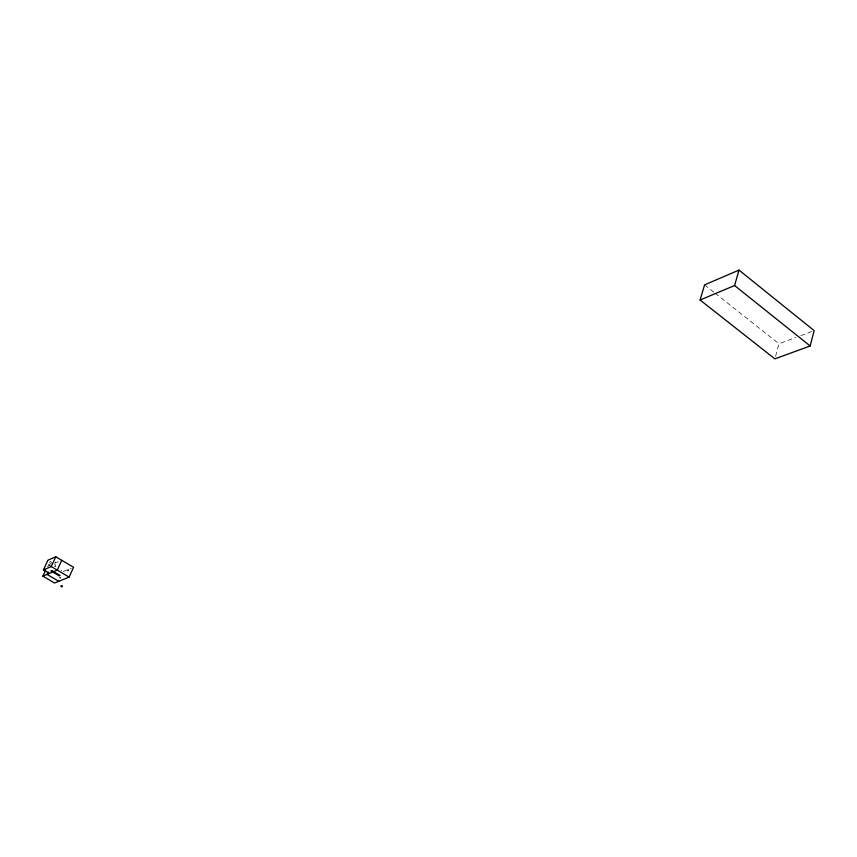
<?xml version="1.0" encoding="UTF-8"?>
<svg xmlns="http://www.w3.org/2000/svg" width="857" height="857" viewBox="0 0 857 857"><rect width="100%" height="100%" fill="white"/><g stroke="black" fill="none" stroke-linecap="round" stroke-linejoin="round"><path stroke-width="0.64" stroke-dasharray="4.29 3.21" d="M61.511 570.912L61.061 570.109M48.988 565.62C47.156 563.649 51.688 564.077 49.588 565.609M775.574 356.351L778.959 343.775L795.949 337.422M47.317 566.498L50.467 565.149M54.666 563.135L58.383 561.764M63.236 571.598L71.27 568.255M800.802 335.612L811.718 331.52M54.655 566.198L55.737 566.691M54.666 564.538L55.673 565.106L54.934 566.145M55.03 563.22L55.705 562.031M49.545 562.663L51.313 563.702M49.91 561.356L51.891 562.524M704.593 284.845L714.02 292.312M715.07 293.148L778.959 343.775M67.607 570.248C69.353 572.862 69.235 567.495 67.607 570.248"/><path stroke-width="1.29" d="M61.918 586.745C58.887 586.681 63.15 584.131 62.025 586.649M810.165 345.971L814.15 330.62L739.023 270.105L704.593 284.845L700.083 300.014L774.889 358.869L810.165 345.971L734.578 285.531L700.083 300.014M734.578 285.531L739.023 270.105M45.646 570.13L42.85 576.172L54.569 583.017L69.117 577.093L73.563 567.302L55.769 556.782L47.917 560.189L43.418 569.926L49.395 573.429L57.258 570.119L61.758 560.317M48.163 571.983L47.039 574.415L42.85 576.172M43.418 569.926L51.249 566.584L55.769 556.782M49.395 573.429L47.039 574.415L58.801 581.292M60.547 577.939L59.861 577.436M51.249 566.584L69.117 577.093M51.763 570.58L50.863 570.955L59.208 575.85L60.108 575.476L51.763 570.58"/></g></svg>
